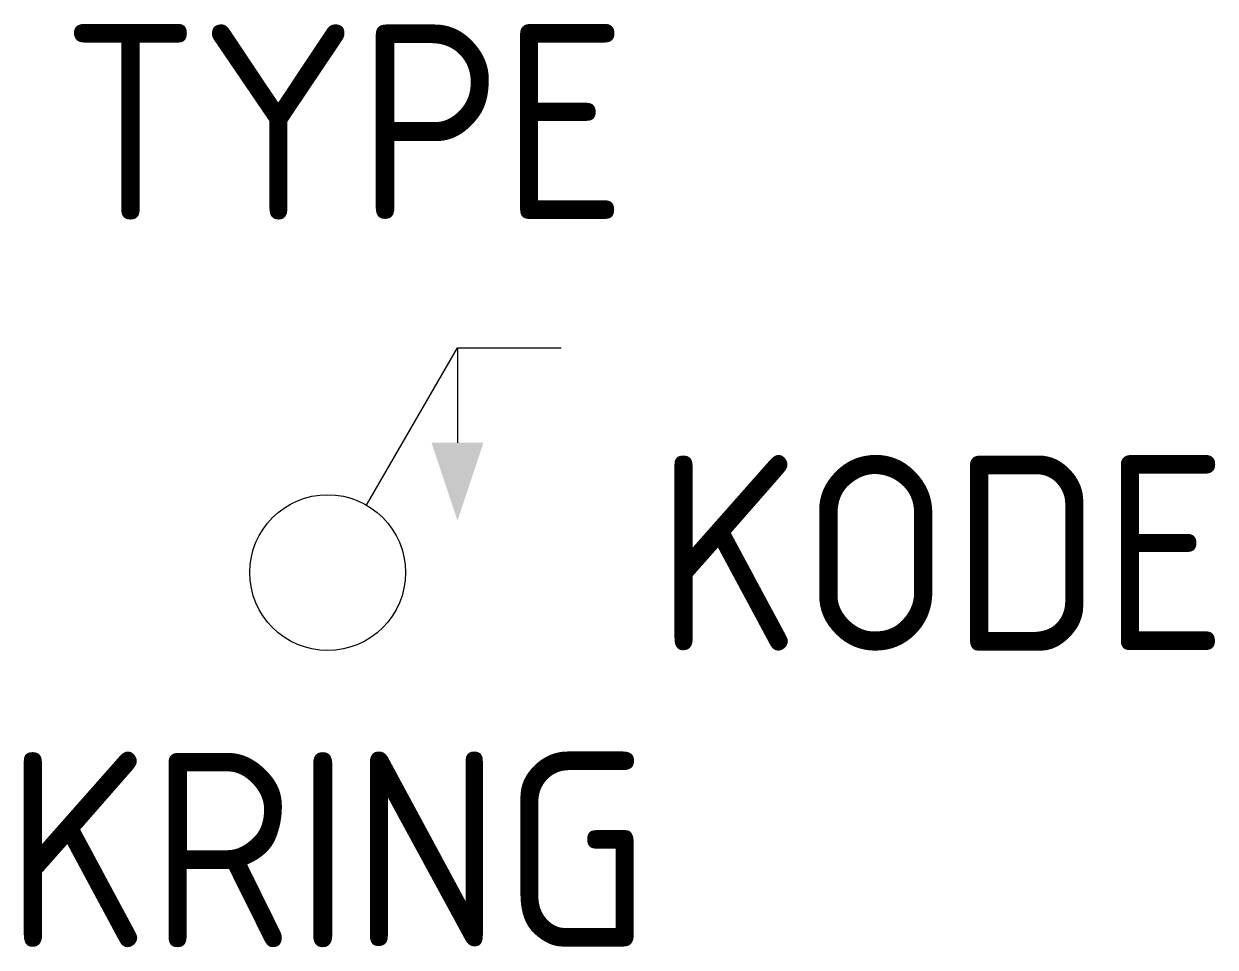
# Model space of a CAD drawing. Extents: x -3.9 to 11.4, y -4.8 to 7.
import ezdxf
from ezdxf.enums import TextEntityAlignment as Align

# ---------------------------------------------------------------- set-up
doc = ezdxf.new("R2010")
doc.units = 0
doc.layers.get('0').update_dxf_attribs({"linetype": 'CONTINUOUS'})
doc.styles.get("Standard").update_dxf_attribs({"font": 'iso8.shx'})

msp = doc.modelspace()

# ---------------------------------------------------------------- linework, layer by layer
for p, q in [((0.499, 0.865), (1.664, 2.882)), ((1.664, 2.882), (2.995, 2.882)), ((1.664, 2.882), (1.664, 1.664))]:
    msp.add_line(p, q)
msp.add_circle((0, 0), 0.998)
msp.add_solid([(1.331, 1.664), (1.997, 1.664), (1.664, 0.666)])

# ---------------------------------------------------------------- texts
for tag, p in [('TYPE', (0.212, 4.525)), ('KRING', (0, -4.801))]:
    msp.add_attdef(tag, text='XXX', height=2.5).set_placement(p, align=Align.CENTER)
msp.add_attdef('KODE', (4.205, -1), 'XXX', height=2.5)

doc.saveas('drawing.dxf')
